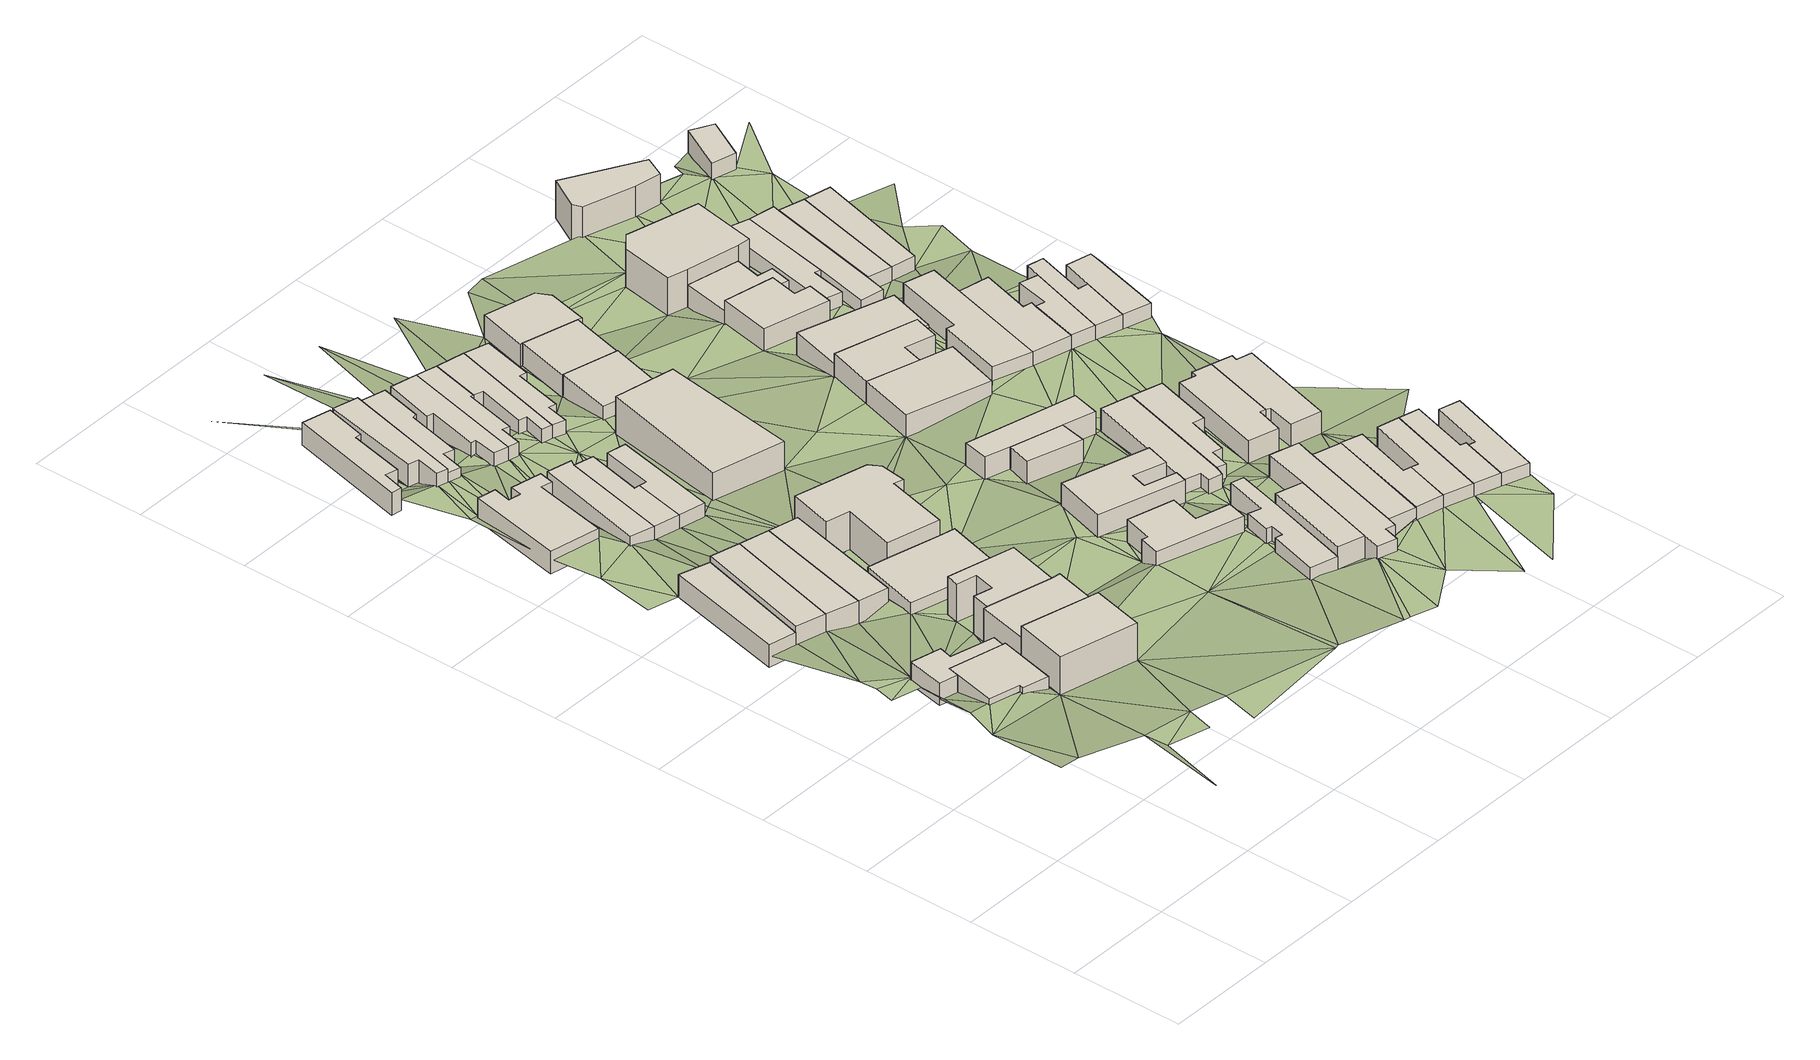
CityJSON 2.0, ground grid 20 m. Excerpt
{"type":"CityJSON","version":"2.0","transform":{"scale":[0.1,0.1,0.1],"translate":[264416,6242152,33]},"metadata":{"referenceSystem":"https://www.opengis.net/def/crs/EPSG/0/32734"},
"CityObjects":{
"building1":{"type":"Building","attributes":{"address":"31 Balfour Street Woodstock Cape Town","building":"house","building:levels":1,"building_height":4.1,"plus_code":"4FRW3F82+7H2","ground_height":43.3,"roof_height":47.4},"geometry":[{"type":"Solid","lod":"1","boundaries":[[[[0,1,2,3]],[[1,4,5,2]],[[4,6,7,5]],[[6,8,9,7]],[[8,10,11,9]],[[10,12,13,11]],[[12,14,15,13]],[[14,0,3,15]],[[3,2,5,7,9,11,13,15]],[[14,12,10,8,6,4,1,0]]]]}]},
"building2":{"type":"Building","attributes":{"building":"carport","building:levels":1,"building_height":4.1,"plus_code":"4FRW3F82+7HJ","ground_height":43.3,"roof_height":47.4},"geometry":[{"type":"Solid","lod":"1","boundaries":[[[[4,1,2,5]],[[1,0,3,2]],[[0,16,17,3]],[[16,18,19,17]],[[18,20,21,19]],[[20,22,23,21]],[[22,24,25,23]],[[24,4,5,25]],[[5,2,3,17,19,21,23,25]],[[24,22,20,18,16,0,1,4]]]]}]},
"building3":{"type":"Building","attributes":{"address":"65 Chamberlain Street Woodstock Cape Town","building":"house","building:levels":1,"building_height":4.1,"plus_code":"4FRW3F82+CG8","ground_height":40.07,"roof_height":44.17},"geometry":[{"type":"Solid","lod":"1","boundaries":[[[[26,27,28,29]],[[27,30,31,28]],[[30,32,33,31]],[[32,26,29,33]],[[29,28,31,33]],[[32,30,27,26]]]]}]},
"building4":{"type":"Building","attributes":{"address":"63 Chamberlain Street Woodstock Cape Town","building":"house","building:levels":1,"building_height":4.1,"plus_code":"4FRW3F82+CH6","ground_height":41.25,"roof_height":45.35},"geometry":[{"type":"Solid","lod":"1","boundaries":[[[[34,35,36,37]],[[35,38,39,36]],[[38,40,41,39]],[[40,34,37,41]],[[37,36,39,41]],[[40,38,35,34]]]]}]},
"building5":{"type":"Building","attributes":{"address":"Roodebloem Road Woodstock Cape Town","building":"retail","building:levels":2,"building_height":6.9,"plus_code":"4FRW3F82+6JJ","ground_height":45.38,"roof_height":52.28},"geometry":[{"type":"Solid","lod":"1","boundaries":[[[[42,43,44,45]],[[43,46,47,44]],[[46,48,49,47]],[[48,42,45,49]],[[45,44,47,49]],[[48,46,43,42]]]]}]},
"building6":{"type":"Building","attributes":{"address":"61 Chamberlain Street Woodstock Cape Town","building":"house","building:levels":1,"building_height":4.1,"plus_code":"4FRW3F82+CH4","ground_height":41.25,"roof_height":45.35},"geometry":[{"type":"Solid","lod":"1","boundaries":[[[[50,34,37,51]],[[34,40,41,37]],[[40,52,53,41]],[[52,50,51,53]],[[51,37,41,53]],[[52,40,34,50]]]]}]},
"building7":{"type":"Building","attributes":{"address":"Jamaica Me Crazy 74 Roodebloem Road Woodstock Cape Town","building":"restaurant","building:levels":2,"amenity":"restaurant","building_height":6.9,"plus_code":"4FRW3F82+7J7","ground_height":43.3,"roof_height":50.2},"geometry":[{"type":"Solid","lod":"1","boundaries":[[[[54,55,56,57]],[[55,58,59,56]],[[58,60,61,59]],[[60,62,63,61]],[[62,64,65,63]],[[64,54,57,65]],[[57,56,59,61,63,65]],[[64,62,60,58,55,54]]]]}]},
"building8":{"type":"Building","attributes":{"address":"72 Chamberlain Street Woodstock 7925 Cape Town","building":"house","building:levels":1,"building_height":4.1,"plus_code":"4FRW3F82+HG5","ground_height":37.42,"roof_height":41.52},"geometry":[{"type":"Solid","lod":"1","boundaries":[[[[66,67,68,69]],[[67,70,71,68]],[[70,72,73,71]],[[72,74,75,73]],[[74,76,77,75]],[[76,78,79,77]],[[78,80,81,79]],[[80,82,83,81]],[[82,84,85,83]],[[84,66,69,85]],[[69,68,71,73,75,77,79,81,83,85]],[[84,82,80,78,76,74,72,70,67,66]]]]}]},
"building9":{"type":"Building","attributes":{"address":"Roodebloem Road Woodstock Cape Town","building":"office","building:levels":2,"building_height":6.9,"plus_code":"4FRW3F82+8J5","ground_height":43.3,"roof_height":50.2},"geometry":[{"type":"Solid","lod":"1","boundaries":[[[[62,60,61,63]],[[60,86,87,61]],[[86,88,89,87]],[[88,90,91,89]],[[90,92,93,91]],[[92,94,95,93]],[[94,96,97,95]],[[96,62,63,97]],[[63,61,87,89,91,93,95,97]],[[96,94,92,90,88,86,60,62]]]]}]},
"building10":{"type":"Building","attributes":{"address":"59 Chamberlain Street Woodstock Cape Town","building":"house","building:levels":1,"building_height":4.1,"plus_code":"4FRW3F82+9HX","ground_height":41.25,"roof_height":45.35},"geometry":[{"type":"Solid","lod":"1","boundaries":[[[[50,52,53,51]],[[52,98,99,53]],[[98,100,101,99]],[[100,50,51,101]],[[51,53,99,101]],[[100,98,52,50]]]]}]},
"building11":{"type":"Building","attributes":{"address":"45 Salisbury Street Woodstock 7925 Cape Town","building":"house","building:levels":1,"building_height":4.1,"plus_code":"4FRW3F82+MG7","ground_height":36.2,"roof_height":40.3},"geometry":[{"type":"Solid","lod":"1","boundaries":[[[[102,103,104,105]],[[103,106,107,104]],[[106,108,109,107]],[[108,110,111,109]],[[110,112,113,111]],[[112,114,115,113]],[[114,116,117,115]],[[116,102,105,117]],[[105,104,107,109,111,113,115,117]],[[116,114,112,110,108,106,103,102]]]]}]},
"building12":{"type":"Building","attributes":{"address":"Victor's Pizza 70 Roodebloem Road Woodstock Cape Town","building":"restaurant","building:levels":1,"amenity":"restaurant","building_height":4.1,"plus_code":"4FRW3F82+9J4","ground_height":40.98,"roof_height":45.08},"geometry":[{"type":"Solid","lod":"1","boundaries":[[[[118,119,120,121]],[[119,122,123,120]],[[122,124,125,123]],[[124,126,127,125]],[[126,128,129,127]],[[128,118,121,129]],[[121,120,123,125,127,129]],[[128,126,124,122,119,118]]]]}]},
"building13":{"type":"Building","attributes":{"address":"70 Chamberlain Street Woodstock 7925 Cape Town","building":"house","building:levels":1,"building_height":4.1,"plus_code":"4FRW3F82+GHP","ground_height":37.42,"roof_height":41.52},"geometry":[{"type":"Solid","lod":"1","boundaries":[[[[130,131,132,133]],[[131,134,135,132]],[[134,136,137,135]],[[136,138,139,137]],[[138,130,133,139]],[[133,132,135,137,139]],[[138,136,134,131,130]]]]}]},
"building14":{"type":"Building","attributes":{"address":"68 Chamberlain Street Woodstock 7925 Cape Town","building":"house","building:levels":1,"building_height":4.1,"plus_code":"4FRW3F82+HH5","ground_height":37.42,"roof_height":41.52},"geometry":[{"type":"Solid","lod":"1","boundaries":[[[[130,140,141,133]],[[140,142,143,141]],[[142,144,145,143]],[[144,146,147,145]],[[146,131,132,147]],[[131,130,133,132]],[[133,141,143,145,147,132]],[[131,146,144,142,140,130]]]]}]},
"building15":{"type":"Building","attributes":{"address":"43 Salisbury Street Woodstock 7925 Cape Town","building":"house","building:levels":1,"building_height":4.1,"plus_code":"4FRW3F82+MHC","ground_height":36.2,"roof_height":40.3},"geometry":[{"type":"Solid","lod":"1","boundaries":[[[[148,149,150,151]],[[149,152,153,150]],[[152,154,155,153]],[[154,156,157,155]],[[156,158,159,157]],[[158,148,151,159]],[[151,150,153,155,157,159]],[[158,156,154,152,149,148]]]]}]},
"building16":{"type":"Building","attributes":{"address":"Powertool Repairs 66-68 Roodebloem Road Woodstock 7925 Cape Town","building":"retail","building:levels":2,"building_height":6.9,"plus_code":"4FRW3F82+9MR","ground_height":40.98,"roof_height":47.88},"geometry":[{"type":"Solid","lod":"1","boundaries":[[[[119,118,160,161]],[[118,162,163,160]],[[162,164,165,163]],[[164,166,167,165]],[[166,168,169,167]],[[168,170,171,169]],[[170,172,173,171]],[[172,174,175,173]],[[174,119,161,175]],[[161,160,163,165,167,169,171,173,175]],[[174,172,170,168,166,164,162,118,119]]]]}]},
"building17":{"type":"Building","attributes":{"address":"66 Chamberlain Street Woodstock 7925 Cape Town","building":"house","building:levels":1,"building_height":4.1,"plus_code":"4FRW3F82+GJ6","ground_height":37.42,"roof_height":41.52},"geometry":[{"type":"Solid","lod":"1","boundaries":[[[[140,176,177,141]],[[176,178,179,177]],[[178,180,181,179]],[[180,182,183,181]],[[182,142,143,183]],[[142,140,141,143]],[[141,177,179,181,183,143]],[[142,182,180,178,176,140]]]]}]},
"building18":{"type":"Building","attributes":{"address":"41A Salisbury Street Woodstock 7925 Cape Town","building":"house","building:levels":1,"building_height":4.1,"plus_code":"4FRW3F82+MH3","ground_height":35.45,"roof_height":39.55},"geometry":[{"type":"Solid","lod":"1","boundaries":[[[[184,185,186,187]],[[185,188,189,186]],[[188,190,191,189]],[[190,192,193,191]],[[192,194,195,193]],[[194,196,197,195]],[[196,198,199,197]],[[198,184,187,199]],[[187,186,189,191,193,195,197,199]],[[198,196,194,192,190,188,185,184]]]]}]},
"building19":{"type":"Building","attributes":{"address":"41 Salisbury Street Woodstock 7925 Cape Town","building":"house","building:levels":1,"building_height":4.1,"plus_code":"4FRW3F82+JHX","ground_height":35.45,"roof_height":39.55},"geometry":[{"type":"Solid","lod":"1","boundaries":[[[[200,201,202,203]],[[201,204,205,202]],[[204,206,207,205]],[[206,208,209,207]],[[208,210,211,209]],[[210,212,213,211]],[[212,214,215,213]],[[214,200,203,215]],[[203,202,205,207,209,211,213,215]],[[214,212,210,208,206,204,201,200]]]]}]},
"building20":{"type":"Building","attributes":{"address":"39 Salisbury Street Woodstock 7925 Cape Town","building":"house","building:levels":1,"building_height":4.1,"plus_code":"4FRW3F82+JJR","ground_height":35.45,"roof_height":39.55},"geometry":[{"type":"Solid","lod":"1","boundaries":[[[[216,200,203,217]],[[200,214,215,203]],[[214,218,219,215]],[[218,220,221,219]],[[220,222,223,221]],[[222,224,225,223]],[[224,226,227,225]],[[226,216,217,227]],[[217,203,215,219,221,223,225,227]],[[226,224,222,220,218,214,200,216]]]]}]},
"building21":{"type":"Building","attributes":{"address":"Roodebloem Mansions 58 Roodebloem Road Woodstock Cape Town","building":"apartments","building:levels":2,"building_height":6.9,"plus_code":"4FRW3F82+GMM","ground_height":37.13,"roof_height":44.03},"geometry":[{"type":"Solid","lod":"1","boundaries":[[[[228,229,230,231]],[[229,232,233,230]],[[232,234,235,233]],[[234,228,231,235]],[[231,230,233,235]],[[234,232,229,228]]]]}]},
"building22":{"type":"Building","attributes":{"address":"101 Roodebloem Road Woodstock Cape Town","building":"house","building:levels":1,"building:use":"office","building_height":4.1,"plus_code":"4FRW3F82+7Q6","ground_height":42.97,"roof_height":47.07},"geometry":[{"type":"Solid","lod":"1","boundaries":[[[[236,237,238,239]],[[237,240,241,238]],[[240,242,243,241]],[[242,244,245,243]],[[244,246,247,245]],[[246,248,249,247]],[[248,250,251,249]],[[250,236,239,251]],[[239,238,241,243,245,247,249,251]],[[250,248,246,244,242,240,237,236]]]]}]},
"building23":{"type":"Building","attributes":{"address":"39A Salisbury Street Woodstock 7925 Cape Town","building":"house","building:levels":1,"building_height":4.1,"plus_code":"4FRW3F82+JJW","ground_height":35.45,"roof_height":39.55},"geometry":[{"type":"Solid","lod":"1","boundaries":[[[[252,216,217,253]],[[216,226,227,217]],[[226,254,255,227]],[[254,256,257,255]],[[256,258,259,257]],[[258,260,261,259]],[[260,262,263,261]],[[262,252,253,263]],[[253,217,227,255,257,259,261,263]],[[262,260,258,256,254,226,216,252]]]]}]},
"building24":{"type":"Building","attributes":{"address":"37 Salisbury Street Woodstock 7925 Cape Town","building":"house","building:levels":1,"building_height":4.1,"plus_code":"4FRW3F82+JJQ","ground_height":35.45,"roof_height":39.55},"geometry":[{"type":"Solid","lod":"1","boundaries":[[[[252,262,263,253]],[[262,264,265,263]],[[264,266,267,265]],[[266,268,269,267]],[[268,270,271,269]],[[270,272,273,271]],[[272,274,275,273]],[[274,252,253,275]],[[253,263,265,267,269,271,273,275]],[[274,272,270,268,266,264,262,252]]]]}]},
"building25":{"type":"Building","attributes":{"address":"35 Balfour Street Woodstock 7925 Cape Town","building":"house","building:levels":1,"building_height":4.1,"plus_code":"4FRW3F82+6RC","ground_height":42.68,"roof_height":46.78},"geometry":[{"type":"Solid","lod":"1","boundaries":[[[[276,277,278,279]],[[277,280,281,278]],[[280,282,283,281]],[[282,284,285,283]],[[284,286,287,285]],[[286,288,289,287]],[[288,290,291,289]],[[290,292,293,291]],[[292,294,295,293]],[[294,296,297,295]],[[296,276,279,297]],[[279,278,281,283,285,287,289,291,293,295,297]],[[296,294,292,290,288,286,284,282,280,277,276]]]]}]},
"building26":{"type":"Building","attributes":{"address":"97 Roodebloem Road 7925 Cape Town","building":"yes","building:levels":1,"building_height":4.1,"plus_code":"4FRW3F82+8Q8","ground_height":42.68,"roof_height":46.78},"geometry":[{"type":"Solid","lod":"1","boundaries":[[[[298,299,300,301]],[[299,302,303,300]],[[302,304,305,303]],[[304,306,307,305]],[[306,308,309,307]],[[308,310,311,309]],[[310,312,313,311]],[[312,298,301,313]],[[301,300,303,305,307,309,311,313]],[[312,310,308,306,304,302,299,298]]]]}]},
"building27":{"type":"Building","attributes":{"address":"37 Balfour Street Woodstock 7925 Cape Town","building":"house","building:levels":1,"building_height":4.1,"plus_code":"4FRW3F82+6R3","ground_height":44.54,"roof_height":48.64},"geometry":[{"type":"Solid","lod":"1","boundaries":[[[[314,315,316,317]],[[315,318,319,316]],[[318,320,321,319]],[[320,314,317,321]],[[317,316,319,321]],[[320,318,315,314]]]]}]},
"building28":{"type":"Building","attributes":{"address":"Roodebloem Road Woodstock Cape Town","building":"house","building:levels":1,"building_height":4.1,"plus_code":"4FRW3F82+JM9","ground_height":35.45,"roof_height":39.55},"geometry":[{"type":"Solid","lod":"1","boundaries":[[[[322,323,324,325]],[[323,326,327,324]],[[326,328,329,327]],[[328,322,325,329]],[[325,324,327,329]],[[328,326,323,322]]]]}]},
"building29":{"type":"Building","attributes":{"building":"yes","building:levels":1,"building_height":4.1,"plus_code":"4FRW3F82+9QG","ground_height":40.83,"roof_height":44.93},"geometry":[{"type":"Solid","lod":"1","boundaries":[[[[330,331,332,333]],[[331,334,335,332]],[[334,336,337,335]],[[336,330,333,337]],[[333,332,335,337]],[[336,334,331,330]]]]}]},
"building30":{"type":"Building","attributes":{"address":"41 Balfour Street Woodstock 7925 Cape Town","building":"house","building:levels":1,"building_height":4.1,"plus_code":"4FRW3F82+6R5","ground_height":44.54,"roof_height":48.64},"geometry":[{"type":"Solid","lod":"1","boundaries":[[[[318,315,316,319]],[[315,338,339,316]],[[338,340,341,339]],[[340,342,343,341]],[[342,344,345,343]],[[344,346,347,345]],[[346,348,349,347]],[[348,350,351,349]],[[350,352,353,351]],[[352,318,319,353]],[[319,316,339,341,343,345,347,349,351,353]],[[352,350,348,346,344,342,340,338,315,318]]]]}]},
"building31":{"type":"Building","attributes":{"address":"Roodebloem Road Woodstock Cape Town","building":"house","building:levels":1,"building_height":4.1,"plus_code":"4FRW3F82+JPR","ground_height":35.25,"roof_height":39.35},"geometry":[{"type":"Solid","lod":"1","boundaries":[[[[354,355,356,357]],[[355,358,359,356]],[[358,360,361,359]],[[360,354,357,361]],[[357,356,359,361]],[[360,358,355,354]]]]}]},
"building32":{"type":"Building","attributes":{"building":"retail","building:levels":1,"building_height":4.1,"plus_code":"4FRW3F82+9QX","ground_height":40.83,"roof_height":44.93},"geometry":[{"type":"Solid","lod":"1","boundaries":[[[[331,330,333,332]],[[330,362,363,333]],[[362,364,365,363]],[[364,366,367,365]],[[366,368,369,367]],[[368,331,332,369]],[[332,333,363,365,367,369]],[[368,366,364,362,330,331]]]]}]},
"building33":{"type":"Building","attributes":{"address":"43 Balfour Street Woodstock 7925 Cape Town","building":"house","building:levels":1,"building_height":4.1,"plus_code":"4FRW3F82+6V3","ground_height":44.54,"roof_height":48.64},"geometry":[{"type":"Solid","lod":"1","boundaries":[[[[346,370,371,347]],[[370,372,373,371]],[[372,348,349,373]],[[348,346,347,349]],[[347,371,373,349]],[[348,372,370,346]]]]}]},
"building34":{"type":"Building","attributes":{"address":"S.E Supermarkets 52 Roodebloem Road Woodstock 7925 Cape Town","building":"retail","building:levels":1,"building_height":4.1,"plus_code":"4FRW3F82+MPF","ground_height":35.25,"roof_height":39.35},"geometry":[{"type":"Solid","lod":"1","boundaries":[[[[355,354,357,356]],[[354,374,375,357]],[[374,376,377,375]],[[376,378,379,377]],[[378,380,381,379]],[[380,382,383,381]],[[382,355,356,383]],[[356,357,375,377,379,381,383]],[[382,380,378,376,374,354,355]]]]}]},
"building35":{"type":"Building","attributes":{"address":"Chamberlain Street Woodstock 7925 Cape Town","building":"semidetached_house","building:levels":1,"building_height":4.1,"plus_code":"4FRW3F82+8RP","ground_height":40.83,"roof_height":44.93},"geometry":[{"type":"Solid","lod":"1","boundaries":[[[[384,385,386,387]],[[385,388,389,386]],[[388,390,391,389]],[[390,392,393,391]],[[392,394,395,393]],[[394,396,397,395]],[[396,384,387,397]],[[387,386,389,391,393,395,397]],[[396,394,392,390,388,385,384]]]]}]},
"building36":{"type":"Building","attributes":{"address":"45 Balfour Street Woodstock 7925 Cape Town","building":"house","building:levels":1,"building_height":4.1,"plus_code":"4FRW3F82+6V8","ground_height":44.58,"roof_height":48.68},"geometry":[{"type":"Solid","lod":"1","boundaries":[[[[398,399,400,401]],[[399,402,403,400]],[[402,404,405,403]],[[404,406,407,405]],[[406,408,409,407]],[[408,398,401,409]],[[401,400,403,405,407,409]],[[408,406,404,402,399,398]]]]}]},
"building37":{"type":"Building","attributes":{"address":"Roodebloem Road Woodstock Cape Town","building":"house","building:levels":1,"building:use":"office","building_height":4.1,"plus_code":"4FRW3F82+FR6","ground_height":38.92,"roof_height":43.02},"geometry":[{"type":"Solid","lod":"1","boundaries":[[[[410,411,412,413]],[[411,414,415,412]],[[414,416,417,415]],[[416,418,419,417]],[[418,410,413,419]],[[413,412,415,417,419]],[[418,416,414,411,410]]]]}]},
"building38":{"type":"Building","attributes":{"address":"Chamberlain Street Woodstock 7925 Cape Town","building":"semidetached_house","building:levels":1,"building_height":4.1,"plus_code":"4FRW3F82+8VV","ground_height":40.83,"roof_height":44.93},"geometry":[{"type":"Solid","lod":"1","boundaries":[[[[384,396,397,387]],[[396,420,421,397]],[[420,422,423,421]],[[422,424,425,423]],[[424,426,427,425]],[[426,428,429,427]],[[428,430,431,429]],[[430,384,387,431]],[[387,397,421,423,425,427,429,431]],[[430,428,426,424,422,420,396,384]]]]}]},
"building39":{"type":"Building","attributes":{"address":"47 Balfour Street Woodstock 7925 Cape Town","building":"house","building:levels":1,"building_height":4.1,"plus_code":"4FRW3F82+6W7","ground_height":44.58,"roof_height":48.68},"geometry":[{"type":"Solid","lod":"1","boundaries":[[[[399,432,433,400]],[[432,434,435,433]],[[434,436,437,435]],[[436,438,439,437]],[[438,402,403,439]],[[402,399,400,403]],[[400,433,435,437,439,403]],[[402,438,436,434,432,399]]]]}]},
"building40":{"type":"Building","attributes":{"address":"Roodebloem Road Woodstock Cape Town","building":"house","building:levels":1,"building:use":"commercial","building_height":4.1,"plus_code":"4FRW3F82+FRV","ground_height":38.92,"roof_height":43.02},"geometry":[{"type":"Solid","lod":"1","boundaries":[[[[440,410,413,441]],[[410,418,419,413]],[[418,442,443,419]],[[442,444,445,443]],[[444,446,447,445]],[[446,440,441,447]],[[441,413,419,443,445,447]],[[446,444,442,418,410,440]]]]}]},
"building41":{"type":"Building","attributes":{"address":"Chamberlain Street Woodstock 7925 Cape Town","building":"semidetached_house","building:levels":1,"building_height":4.1,"plus_code":"4FRW3F82+8VH","ground_height":42.68,"roof_height":46.78},"geometry":[{"type":"Solid","lod":"1","boundaries":[[[[448,449,450,451]],[[449,452,453,450]],[[452,454,455,453]],[[454,456,457,455]],[[456,458,459,457]],[[458,460,461,459]],[[460,462,463,461]],[[462,448,451,463]],[[451,450,453,455,457,459,461,463]],[[462,460,458,456,454,452,449,448]]]]}]},
"building42":{"type":"Building","attributes":{"address":"49 Balfour Street Woodstock 7925 Cape Town","building":"house","building:levels":1,"building_height":4.1,"plus_code":"4FRW3F82+6W4","ground_height":44.58,"roof_height":48.68},"geometry":[{"type":"Solid","lod":"1","boundaries":[[[[432,464,465,433]],[[464,466,467,465]],[[466,468,469,467]],[[468,470,471,469]],[[470,472,473,471]],[[472,434,435,473]],[[434,432,433,435]],[[433,465,467,469,471,473,435]],[[434,472,470,468,466,464,432]]]]}]},
"building43":{"type":"Building","attributes":{"address":"Scarpetta Roodebloem Road Woodstock Cape Town","building":"house","building:levels":1,"building:use":"retail","amenity":"restaurant","building_height":4.1,"plus_code":"4FRW3F82+GRG","ground_height":36.98,"roof_height":41.08},"geometry":[{"type":"Solid","lod":"1","boundaries":[[[[474,475,476,477]],[[475,478,479,476]],[[478,480,481,479]],[[480,482,483,481]],[[482,474,477,483]],[[477,476,479,481,483]],[[482,480,478,475,474]]]]}]},
"building44":{"type":"Building","attributes":{"address":"Roodebloem Road Woodstock Cape Town","building":"house","building:levels":1,"building:use":"commercial","building_height":4.1,"plus_code":"4FRW3F82+HRM","ground_height":36.98,"roof_height":41.08},"geometry":[{"type":"Solid","lod":"1","boundaries":[[[[484,485,486,487]],[[485,488,489,486]],[[488,490,491,489]],[[490,492,493,491]],[[492,494,495,493]],[[494,484,487,495]],[[487,486,489,491,493,495]],[[494,492,490,488,485,484]]]]}]},
"building45":{"type":"Building","attributes":{"address":"51 Balfour Street Woodstock 7925 Cape Town","building":"house","building:levels":1,"building_height":4.1,"plus_code":"4FRW3F82+5WH","ground_height":44.58,"roof_height":48.68},"geometry":[{"type":"Solid","lod":"1","boundaries":[[[[464,496,497,465]],[[496,498,499,497]],[[498,500,501,499]],[[500,502,503,501]],[[502,466,467,503]],[[466,464,465,467]],[[465,497,499,501,503,467]],[[466,502,500,498,496,464]]]]}]},
"building46":{"type":"Building","attributes":{"address":"Chamberlain Street Woodstock 7925 Cape Town","building":"semidetached_house","building:levels":1,"building_height":4.1,"plus_code":"4FRW3F82+8W7","ground_height":42.69,"roof_height":46.79},"geometry":[{"type":"Solid","lod":"1","boundaries":[[[[448,462,463,451]],[[462,504,505,463]],[[504,506,507,505]],[[506,508,509,507]],[[508,510,511,509]],[[510,512,513,511]],[[512,514,515,513]],[[514,448,451,515]],[[451,463,505,507,509,511,513,515]],[[514,512,510,508,506,504,462,448]]]]}]},
"building47":{"type":"Building","attributes":{"address":"81 Roodebloem Road Woodstock Cape Town","building":"house","building:levels":1,"building:use":"commercial","building_height":4.1,"plus_code":"4FRW3F82+JR7","ground_height":35.07,"roof_height":39.17},"geometry":[{"type":"Solid","lod":"1","boundaries":[[[[516,517,518,519]],[[517,520,521,518]],[[520,522,523,521]],[[522,524,525,523]],[[524,526,527,525]],[[526,528,529,527]],[[528,516,519,529]],[[519,518,521,523,525,527,529]],[[528,526,524,522,520,517,516]]]]}]},
"building48":{"type":"Building","attributes":{"address":"62 Chamberlain Street Woodstock Cape Town","building":"house","building:levels":1,"building_height":4.1,"plus_code":"4FRW3F82+FV6","ground_height":38.92,"roof_height":43.02},"geometry":[{"type":"Solid","lod":"1","boundaries":[[[[530,531,532,533]],[[531,534,535,532]],[[534,536,537,535]],[[536,538,539,537]],[[538,540,541,539]],[[540,542,543,541]],[[542,530,533,543]],[[533,532,535,537,539,541,543]],[[542,540,538,536,534,531,530]]]]}]},
"building49":{"type":"Building","attributes":{"address":"79 Roodebloem Road Woodstock 7925 Cape Town","building":"retail","building:levels":2,"building_height":6.9,"plus_code":"4FRW3F82+JRW","ground_height":35.07,"roof_height":41.97},"geometry":[{"type":"Solid","lod":"1","boundaries":[[[[517,516,544,545]],[[516,546,547,544]],[[546,548,549,547]],[[548,550,551,549]],[[550,552,553,551]],[[552,554,555,553]],[[554,517,545,555]],[[545,544,547,549,551,553,555]],[[554,552,550,548,546,516,517]]]]}]},
"building50":{"type":"Building","attributes":{"address":"60 Chamberlain Street Woodstock Cape Town","building":"house","building:levels":1,"building_height":4.1,"plus_code":"4FRW3F82+FV9","ground_height":38.92,"roof_height":43.02},"geometry":[{"type":"Solid","lod":"1","boundaries":[[[[556,557,558,559]],[[557,560,561,558]],[[560,562,563,561]],[[562,530,533,563]],[[530,542,543,533]],[[542,564,565,543]],[[564,556,559,565]],[[559,558,561,563,533,543,565]],[[564,542,530,562,560,557,556]]]]}]},
"building51":{"type":"Building","attributes":{"address":"35 Salisbury Street Woodstock Cape Town","building":"house","building:levels":1,"building_height":4.1,"plus_code":"4FRW3F82+JV7","ground_height":35.07,"roof_height":39.17},"geometry":[{"type":"Solid","lod":"1","boundaries":[[[[566,567,568,569]],[[567,570,571,568]],[[570,572,573,571]],[[572,574,575,573]],[[574,576,577,575]],[[576,566,569,577]],[[569,568,571,573,575,577]],[[576,574,572,570,567,566]]]]}]},
"building52":{"type":"Building","attributes":{"address":"58 Chamberlain Street Woodstock Cape Town","building":"house","building:levels":1,"building_height":4.1,"plus_code":"4FRW3F82+CWV","ground_height":38.97,"roof_height":43.07},"geometry":[{"type":"Solid","lod":"1","boundaries":[[[[578,579,580,581]],[[579,582,583,580]],[[582,584,585,583]],[[584,586,587,585]],[[586,588,589,587]],[[588,578,581,589]],[[581,580,583,585,587,589]],[[588,586,584,582,579,578]]]]}]},
"building53":{"type":"Building","attributes":{"address":"33 Salisbury Street Woodstock Cape Town","building":"house","building:levels":1,"building_height":4.1,"plus_code":"4FRW3F82+JV5","ground_height":35.07,"roof_height":39.17},"geometry":[{"type":"Solid","lod":"1","boundaries":[[[[567,566,569,568]],[[566,590,591,569]],[[590,592,593,591]],[[592,594,595,593]],[[594,596,597,595]],[[596,598,599,597]],[[598,567,568,599]],[[568,569,591,593,595,597,599]],[[598,596,594,592,590,566,567]]]]}]},
"building54":{"type":"Building","attributes":{"address":"56 Chamberlain Street Woodstock Cape Town","building":"house","building:levels":1,"building_height":4.1,"plus_code":"4FRW3F82+FW9","ground_height":38.97,"roof_height":43.07},"geometry":[{"type":"Solid","lod":"1","boundaries":[[[[600,601,602,603]],[[601,604,605,602]],[[604,606,607,605]],[[606,608,609,607]],[[608,578,581,609]],[[578,588,589,581]],[[588,600,603,589]],[[603,602,605,607,609,581,589]],[[588,578,608,606,604,601,600]]]]}]},
"building55":{"type":"Building","attributes":{"building":"yes","building:levels":2,"building_height":6.9,"plus_code":"4FRW3F82+PRH","ground_height":33.43,"roof_height":40.33},"geometry":[{"type":"Solid","lod":"1","boundaries":[[[[610,611,612,613]],[[611,614,615,612]],[[614,616,617,615]],[[616,618,619,617]],[[618,620,621,619]],[[620,622,623,621]],[[622,610,613,623]],[[613,612,615,617,619,621,623]],[[622,620,618,616,614,611,610]]]]}]},
"building56":{"type":"Building","attributes":{"address":"30 Salisbury Street Woodstock Cape Town","building":"house","building:levels":1,"building_height":4.1,"plus_code":"4FRW3F82+HWR","ground_height":35.18,"roof_height":39.28},"geometry":[{"type":"Solid","lod":"1","boundaries":[[[[624,625,626,627]],[[625,628,629,626]],[[628,630,631,629]],[[630,624,627,631]],[[627,626,629,631]],[[630,628,625,624]]]]}]},
"building57":{"type":"Building","attributes":{"address":"54 Chamberlain Street Woodstock Cape Town","building":"house","building:levels":1,"building_height":4.1,"plus_code":"4FRW3F82+CXJ","ground_height":38.97,"roof_height":43.07},"geometry":[{"type":"Solid","lod":"1","boundaries":[[[[632,633,634,635]],[[633,636,637,634]],[[636,638,639,637]],[[638,601,602,639]],[[601,600,603,602]],[[600,632,635,603]],[[635,634,637,639,602,603]],[[600,601,638,636,633,632]]]]}]},
"building58":{"type":"Building","attributes":{"address":"29 Salisbury Street Woodstock Cape Town","building":"house","building:levels":1,"building_height":4.1,"plus_code":"4FRW3F82+HWV","ground_height":35.18,"roof_height":39.28},"geometry":[{"type":"Solid","lod":"1","boundaries":[[[[630,628,629,631]],[[628,640,641,629]],[[640,642,643,641]],[[642,630,631,643]],[[631,629,641,643]],[[642,640,628,630]]]]}]},
"building59":{"type":"Building","attributes":{"building":"house","building:levels":1,"building_height":4.1,"plus_code":"4FRW3F82+PW5","ground_height":33.65,"roof_height":37.75},"geometry":[{"type":"Solid","lod":"1","boundaries":[[[[644,645,646,647]],[[645,648,649,646]],[[648,650,651,649]],[[650,644,647,651]],[[647,646,649,651]],[[650,648,645,644]]]]}]},
"terrain1":{"type":"TINRelief","geometry":[{"type":"CompositeSurface","lod":"1","boundaries":[[[652,653,654]],[[655,652,656]],[[652,654,46]],[[657,658,659]],[[656,660,655]],[[661,656,652]],[[46,654,657]],[[660,662,655]],[[663,664,665]],[[663,665,666]],[[665,664,662]],[[667,660,656]],[[652,46,661]],[[665,662,660]],[[668,657,659]],[[661,669,656]],[[670,671,666]],[[659,672,668]],[[46,657,668]],[[665,673,666]],[[674,661,46]],[[670,666,673]],[[674,46,43]],[[675,676,16]],[[677,665,675]],[[52,673,665]],[[43,678,674]],[[668,48,46]],[[679,27,680]],[[64,675,16]],[[678,16,0]],[[665,677,52]],[[681,48,668]],[[678,43,64]],[[96,675,64]],[[64,16,678]],[[675,96,90]],[[675,90,677]],[[680,27,682]],[[64,62,96]],[[683,684,680]],[[681,685,686]],[[27,687,682]],[[677,688,52]],[[680,682,683]],[[684,689,690]],[[90,88,677]],[[90,96,92]],[[92,96,94]],[[681,686,48]],[[677,691,688]],[[692,687,34]],[[692,682,687]],[[693,694,690]],[[693,690,689]],[[694,110,108]],[[695,677,88]],[[696,688,691]],[[694,693,110]],[[682,72,683]],[[697,698,699]],[[699,700,697]],[[689,698,701]],[[693,689,701]],[[692,34,702]],[[50,702,34]],[[42,48,703]],[[693,152,110]],[[100,688,696]],[[72,704,683]],[[705,691,706]],[[698,697,707]],[[696,691,705]],[[152,693,154]],[[86,695,88]],[[112,110,152]],[[58,86,60]],[[701,698,707]],[[682,136,72]],[[686,703,48]],[[708,705,706]],[[112,152,114]],[[696,705,708]],[[702,50,709]],[[710,50,100]],[[58,42,711]],[[712,707,697]],[[696,710,100]],[[710,709,50]],[[72,136,74]],[[712,697,74]],[[152,149,114]],[[707,713,714]],[[715,703,686]],[[713,707,712]],[[74,136,716]],[[114,149,116]],[[703,711,42]],[[717,709,710]],[[86,58,718]],[[116,149,719]],[[712,74,716]],[[146,720,721]],[[713,712,722]],[[717,710,723]],[[724,136,134]],[[718,695,86]],[[134,131,146]],[[721,725,180]],[[716,136,724]],[[712,726,722]],[[722,204,713]],[[721,180,146]],[[58,711,250]],[[709,717,178]],[[204,194,713]],[[695,718,128]],[[727,128,164]],[[250,718,58]],[[703,715,728]],[[723,178,717]],[[729,134,146]],[[204,722,206]],[[729,724,134]],[[728,715,730]],[[164,162,727]],[[196,194,204]],[[731,723,710]],[[146,180,729]],[[732,733,724]],[[196,204,201]],[[729,180,178]],[[731,710,168]],[[732,724,734]],[[734,724,729]],[[198,196,201]],[[723,735,178]],[[198,736,148]],[[737,732,734]],[[734,729,738]],[[128,739,164]],[[734,740,737]],[[224,732,737]],[[711,703,741]],[[718,742,128]],[[250,248,246]],[[743,744,730]],[[745,738,729]],[[735,729,178]],[[250,746,718]],[[198,201,736]],[[728,747,703]],[[246,746,250]],[[224,737,226]],[[166,164,739]],[[745,729,735]],[[748,744,743]],[[737,254,226]],[[730,744,728]],[[703,747,749]],[[718,746,742]],[[128,742,750]],[[750,739,128]],[[703,749,741]],[[745,751,752]],[[246,244,746]],[[735,753,745]],[[751,745,753]],[[200,754,201]],[[166,755,168]],[[314,728,744]],[[744,748,756]],[[731,168,755]],[[754,200,216]],[[747,757,749]],[[744,315,314]],[[755,166,739]],[[751,753,323]],[[749,757,758]],[[272,270,751]],[[746,244,304]],[[753,735,234]],[[759,244,760]],[[751,323,272]],[[741,749,761]],[[744,756,762]],[[750,742,763]],[[764,739,750]],[[759,741,761]],[[234,731,765]],[[761,766,759]],[[759,304,244]],[[755,765,731]],[[234,767,753]],[[763,768,750]],[[739,764,755]],[[769,762,770]],[[742,336,763]],[[272,323,382]],[[310,308,306]],[[771,762,756]],[[282,759,766]],[[252,772,216]],[[272,382,274]],[[282,304,759]],[[771,770,762]],[[382,323,355]],[[312,310,306]],[[756,773,774]],[[336,742,298]],[[304,775,306]],[[252,274,380]],[[771,346,770]],[[304,282,776]],[[775,304,776]],[[306,775,312]],[[777,767,234]],[[280,320,318]],[[756,774,771]],[[382,380,274]],[[312,775,298]],[[778,775,776]],[[779,776,282]],[[772,252,380]],[[282,280,779]],[[755,780,765]],[[234,765,440]],[[781,767,777]],[[352,280,318]],[[764,782,755]],[[280,352,779]],[[440,777,234]],[[773,783,774]],[[784,779,785]],[[775,385,298]],[[440,765,780]],[[785,779,352]],[[362,336,298]],[[330,336,362]],[[354,781,374]],[[785,352,456]],[[764,364,786]],[[764,786,782]],[[785,787,788]],[[385,362,298]],[[456,787,785]],[[456,352,350]],[[781,777,484]],[[783,789,790]],[[777,440,485]],[[350,348,408]],[[791,380,378]],[[554,374,781]],[[456,792,787]],[[362,385,364]],[[350,458,456]],[[406,404,402]],[[787,792,793]],[[484,777,485]],[[506,350,408]],[[384,364,385]],[[790,794,783]],[[506,458,350]],[[402,438,436]],[[482,485,440]],[[554,781,484]],[[454,792,456]],[[436,406,402]],[[552,376,374]],[[795,791,378]],[[790,796,794]],[[408,406,508]],[[504,458,506]],[[508,506,408]],[[786,797,782]],[[798,416,782]],[[460,458,462]],[[458,504,462]],[[442,418,444]],[[376,550,378]],[[552,374,554]],[[798,782,797]],[[418,416,444]],[[406,436,508]],[[799,786,364]],[[454,430,792]],[[488,485,482]],[[799,364,384]],[[416,798,538]],[[795,378,550]],[[466,502,468]],[[436,434,508]],[[484,517,554]],[[454,449,430]],[[444,416,538]],[[449,454,452]],[[550,376,552]],[[470,468,500]],[[786,799,797]],[[430,799,384]],[[502,500,468]],[[538,446,444]],[[430,449,448]],[[470,500,472]],[[800,488,482]],[[538,801,446]],[[536,801,538]],[[802,508,434]],[[492,803,494]],[[804,490,488]],[[803,492,490]],[[805,795,550]],[[801,536,534]],[[806,510,508]],[[807,799,430]],[[808,804,488]],[[809,430,448]],[[804,810,490]],[[508,802,806]],[[811,488,800]],[[494,803,810]],[[808,488,811]],[[803,490,810]],[[800,801,534]],[[510,514,512]],[[812,810,804]],[[809,807,430]],[[809,448,514]],[[812,813,814]],[[815,811,800]],[[808,811,816]],[[534,815,800]],[[805,550,817]],[[809,514,510]],[[813,812,818]],[[812,804,570]],[[808,816,819]],[[815,534,820]],[[548,817,550]],[[821,584,582]],[[812,570,818]],[[822,821,579]],[[823,820,530]],[[809,824,807]],[[582,579,821]],[[825,826,815]],[[822,579,823]],[[820,825,815]],[[805,817,827]],[[818,570,548]],[[824,809,828]],[[817,548,827]],[[579,608,823]],[[820,829,825]],[[570,567,548]],[[579,578,608]],[[830,820,823]],[[608,831,823]],[[827,548,832]],[[604,601,638]],[[830,829,820]],[[638,606,604]],[[606,831,608]],[[823,831,830]],[[548,567,833]],[[548,833,832]],[[624,630,834]],[[834,833,567]],[[835,829,830]],[[836,832,837]],[[838,642,829]],[[835,838,829]],[[837,839,836]],[[832,833,837]],[[840,834,630]],[[834,840,833]],[[642,840,630]],[[837,833,841]],[[642,838,842]],[[833,840,843]],[[833,644,841]],[[844,843,840]]]}]}
},
"vertices":[
[220,488,103],[123,510,103],[123,510,144],[220,488,144],[118,490,103],[118,490,144],[101,415,103],[101,415,144],[156,402,103],[156,402,144],[155,395,103],[155,395,144],[201,384,103],[201,384,144],[225,487,103],[225,487,144],
[225,509,103],[225,509,144],[147,528,103],[147,528,144],[153,552,103],[153,552,144],[99,564,103],[99,564,144],[85,497,103],[85,497,144],
[135,981,71],[81,997,71],[81,997,112],[135,981,112],[31,780,71],[31,780,112],[80,770,71],[80,770,112],
[187,968,82],[135,981,82],[135,981,123],[187,968,123],[80,770,82],[80,770,123],[133,757,82],[133,757,123],
[359,420,124],[221,453,124],[221,453,193],[359,420,193],[198,359,124],[198,359,193],[337,326,124],[337,326,193],
[240,956,82],[240,956,123],[189,740,82],[189,740,123],
[221,453,103],[359,420,103],[359,420,172],[221,453,172],[381,512,103],[381,512,172],[365,514,103],[365,514,172],[248,542,103],[248,542,172],[242,543,103],[242,543,172],
[33,1203,44],[123,1186,44],[123,1186,85],[33,1203,85],[149,1318,44],[149,1318,85],[169,1314,44],[169,1314,85],[174,1340,44],[174,1340,85],[119,1351,44],[119,1351,85],[115,1330,44],[115,1330,85],[93,1334,44],[93,1334,85],[100,1366,44],[100,1366,85],[67,1372,44],[67,1372,85],
[388,607,103],[388,607,172],[269,635,103],[269,635,172],[263,612,103],[263,612,172],[298,604,103],[298,604,172],[289,566,103],[289,566,172],[256,574,103],[256,574,172],
[242,727,82],[242,727,123],[293,944,82],[293,944,123],
[59,1704,32],[8,1489,32],[8,1489,73],[59,1704,73],[27,1486,32],[27,1486,73],[37,1525,32],[37,1525,73],[59,1520,32],[59,1520,73],[81,1619,32],[81,1619,73],[92,1618,32],[92,1618,73],[110,1692,32],[110,1692,73],
[395,755,80],[301,778,80],[301,778,121],[395,755,121],[266,786,80],[266,786,121],[237,679,80],[237,679,121],[393,640,80],[393,640,121],[422,749,80],[422,749,121],
[180,1126,44],[222,1316,44],[222,1316,85],[180,1126,85],[228,1326,44],[228,1326,85],[184,1336,44],[184,1336,85],[138,1137,44],[138,1137,85],
[226,1116,44],[226,1116,85],[245,1209,44],[245,1209,85],[235,1210,44],[235,1210,85],[257,1308,44],[257,1308,85],
[160,1681,32],[116,1692,32],[116,1692,73],[160,1681,73],[79,1516,32],[79,1516,73],[97,1511,32],[97,1511,73],[89,1469,32],[89,1469,73],[108,1464,32],[108,1464,73],
[395,755,149],[301,778,149],[422,866,80],[422,866,149],[439,861,80],[439,861,149],[445,908,80],[445,908,149],[433,927,80],[433,927,149],[304,959,80],[304,959,149],[284,881,80],[284,881,149],[326,871,80],[326,871,149],
[273,1106,44],[273,1106,85],[311,1291,44],[311,1291,85],[277,1298,44],[277,1298,85],[258,1207,44],[258,1207,85],
[160,1681,25],[108,1464,25],[108,1464,65],[160,1681,65],[131,1458,25],[131,1458,65],[141,1500,25],[141,1500,65],[160,1495,25],[160,1495,65],[183,1593,25],[183,1593,65],[191,1594,25],[191,1594,65],[209,1669,25],[209,1669,65],
[268,1658,25],[221,1668,25],[221,1668,65],[268,1658,65],[197,1579,25],[197,1579,65],[209,1576,25],[209,1576,65],[189,1486,25],[189,1486,65],[198,1485,25],[198,1485,65],[190,1444,25],[190,1444,65],[216,1437,25],[216,1437,65],
[304,1649,25],[304,1649,65],[235,1433,25],[235,1433,65],[244,1472,25],[244,1472,65],[257,1469,25],[257,1469,65],[278,1561,25],[278,1561,65],[283,1560,25],[283,1560,65],
[368,1357,41],[312,1123,41],[312,1123,110],[368,1357,110],[441,1093,41],[441,1093,110],[475,1336,41],[475,1336,110],
[547,465,100],[700,423,100],[700,423,141],[547,465,141],[709,458,100],[709,458,141],[649,474,100],[649,474,141],[664,528,100],[664,528,141],[582,550,100],[582,550,141],[568,499,100],[568,499,141],[557,501,100],[557,501,141],
[355,1639,25],[355,1639,65],[299,1555,25],[299,1555,65],[277,1468,25],[277,1468,65],[291,1464,25],[291,1464,65],[281,1427,25],[281,1427,65],[300,1423,25],[300,1423,65],
[322,1415,25],[322,1415,65],[331,1455,25],[331,1455,65],[344,1452,25],[344,1452,65],[364,1539,25],[364,1539,65],[377,1536,25],[377,1536,65],[398,1627,25],[398,1627,65],
[713,253,97],[757,410,97],[757,410,138],[713,253,138],[777,488,97],[777,488,138],[754,494,97],[754,494,138],[734,418,97],[734,418,138],[711,425,97],[711,425,138],[698,379,97],[698,379,138],[709,377,97],[709,377,138],[703,352,97],[703,352,138],[690,355,97],[690,355,138],[665,266,97],[665,266,138],
[745,643,97],[593,686,97],[593,686,138],[745,643,138],[566,593,97],[566,593,138],[716,550,97],[716,550,138],[723,572,97],[723,572,138],[667,588,97],[667,588,138],[675,617,97],[675,617,138],[733,600,97],[733,600,138],
[713,253,115],[760,240,115],[760,240,156],[713,253,156],[804,397,115],[804,397,156],[757,410,115],[757,410,156],
[506,1468,25],[408,1492,25],[408,1492,65],[506,1468,65],[384,1394,25],[384,1394,65],[481,1370,25],[481,1370,65],
[727,795,78],[635,819,78],[635,819,119],[727,795,119],[622,777,78],[622,777,119],[718,748,78],[718,748,119],
[751,209,115],[751,209,156],[785,199,115],[785,199,156],[793,227,115],[793,227,156],[810,223,115],[810,223,156],[815,240,115],[815,240,156],[867,431,115],[867,431,156],[877,465,115],[877,465,156],[826,479,115],[826,479,156],
[530,1565,22],[432,1590,22],[432,1590,63],[530,1565,63],[408,1492,22],[408,1492,63],[506,1468,22],[506,1468,63],
[784,779,78],[784,779,119],[796,828,78],[796,828,119],[600,876,78],[600,876,119],[591,832,78],[591,832,119],
[863,227,115],[863,227,156],[917,417,115],[917,417,156],
[537,1562,22],[537,1562,63],[553,1633,22],[553,1633,63],[541,1657,22],[541,1657,63],[450,1679,22],[450,1679,63],[427,1589,22],[427,1589,63],
[848,764,78],[795,778,78],[795,778,119],[848,764,119],[735,568,78],[735,568,119],[764,560,78],[764,560,119],[759,540,78],[759,540,119],[783,534,78],[783,534,119],[790,551,78],[790,551,119],
[863,227,116],[912,216,116],[912,216,157],[863,227,157],[936,298,116],[936,298,157],[922,301,116],[922,301,157],[953,406,116],[953,406,157],[917,417,116],[917,417,157],
[645,1105,59],[617,1006,59],[617,1006,100],[645,1105,100],[765,963,59],[765,963,100],[794,1063,59],[794,1063,100],[737,1079,59],[737,1079,100],
[807,546,78],[807,546,119],[816,580,78],[816,580,119],[833,576,78],[833,576,119],[854,650,78],[854,650,119],[874,645,78],[874,645,119],[902,749,78],[902,749,119],
[963,200,116],[963,200,157],[1019,391,116],[1019,391,157],[981,400,116],[981,400,157],[948,294,116],[948,294,157],
[668,1186,59],[668,1186,100],[747,1116,59],[747,1116,100],[800,1101,59],[800,1101,100],[813,1147,59],[813,1147,100],
[965,707,97],[931,716,97],[931,716,138],[965,707,138],[928,706,97],[928,706,138],[899,714,97],[899,714,138],[851,541,97],[851,541,138],[905,527,97],[905,527,138],[919,574,97],[919,574,138],[929,572,97],[929,572,138],
[1009,185,116],[1009,185,157],[1033,268,116],[1033,268,157],[1035,274,116],[1035,274,157],[1025,277,116],[1025,277,157],[1055,382,116],[1055,382,157],
[668,1186,40],[813,1147,40],[813,1147,81],[668,1186,81],[833,1141,40],[833,1141,81],[858,1229,40],[858,1229,81],[693,1279,40],[693,1279,81],
[687,1413,40],[669,1323,40],[669,1323,81],[687,1413,81],[786,1293,40],[786,1293,81],[796,1339,40],[796,1339,81],[767,1345,40],[767,1345,81],[777,1395,40],[777,1395,81],
[1056,169,116],[1056,169,157],[1110,349,116],[1110,349,157],[1073,359,116],[1073,359,157],[1045,265,116],[1045,265,157],
[936,568,97],[936,568,138],[924,520,97],[924,520,138],[978,506,97],[978,506,138],[1025,679,97],[1025,679,138],[998,686,97],[998,686,138],[1001,697,97],[1001,697,138],
[796,1478,21],[702,1497,21],[702,1497,62],[796,1478,62],[687,1413,21],[687,1413,62],[777,1395,21],[777,1395,62],[806,1389,21],[806,1389,62],[814,1427,21],[814,1427,62],[786,1432,21],[786,1432,62],
[908,1145,59],[924,1207,59],[924,1207,100],[908,1145,100],[870,1221,59],[870,1221,100],[837,1096,59],[837,1096,100],[823,1099,59],[823,1099,100],[792,985,59],[792,985,100],[860,963,59],[860,963,100],
[796,1478,90],[702,1497,90],[820,1476,21],[820,1476,90],[840,1591,21],[840,1591,90],[711,1623,21],[711,1623,90],[683,1600,21],[683,1600,90],[667,1506,21],[667,1506,90],
[950,1033,59],[954,1044,59],[954,1044,100],[950,1033,100],[938,1047,59],[938,1047,100],[962,1134,59],[962,1134,100],[928,946,59],[928,946,100],
[857,1369,21],[888,1533,21],[888,1533,62],[857,1369,62],[843,1547,21],[843,1547,62],[800,1320,21],[800,1320,62],[835,1310,21],[835,1310,62],[846,1372,21],[846,1372,62],
[1012,1080,60],[979,1089,60],[979,1089,101],[1012,1080,101],[966,1029,60],[966,1029,101],[950,1033,60],[950,1033,101],[928,946,60],[928,946,101],[969,934,60],[969,934,101],
[836,1274,21],[836,1274,62],[879,1267,21],[879,1267,62],[887,1303,21],[887,1303,62],[932,1513,21],[932,1513,62],[935,1525,21],[935,1525,62],
[1016,920,60],[1042,1009,60],[1042,1009,101],[1016,920,101],[1024,1012,60],[1024,1012,101],[1049,1101,60],[1049,1101,101],[1020,1107,60],[1020,1107,101],
[896,1733,4],[797,1788,4],[797,1788,73],[896,1733,73],[767,1805,4],[767,1805,73],[736,1748,4],[736,1748,73],[742,1732,4],[742,1732,73],[831,1705,4],[831,1705,73],[879,1697,4],[879,1697,73],
[932,1513,22],[887,1303,22],[887,1303,63],[932,1513,63],[929,1293,22],[929,1293,63],[977,1501,22],[977,1501,63],
[1065,906,60],[1098,1033,60],[1098,1033,101],[1065,906,101],[1103,1054,60],[1103,1054,101],[1058,1064,60],[1058,1064,101],
[972,1284,22],[972,1284,63],[1025,1491,22],[1025,1491,63],
[1016,1757,7],[974,1677,7],[974,1677,48],[1016,1757,48],[1017,1666,7],[1017,1666,48],[1054,1737,7],[1054,1737,48],
[43,360,137],[23,211,158],[57,207,158],[64,420,137],[101,415,137],[177,179,145],[135,6,158],[180,137,145],[85,497,115],[155,395,137],[90,537,115],[45,585,115],[37,549,115],[99,564,115],[43,615,115],[118,490,115],[267,166,145],[156,402,137],[80,770,93],[31,780,93],[255,118,145],[133,757,93],[201,384,124],[153,552,115],[147,528,115],[237,679,103],[225,487,124],[27,1010,71],[43,1115,71],[331,150,145],[138,1137,71],[123,1186,71],[33,1203,71],[315,83,145],[534,108,139],[135,981,93],[242,727,103],[67,1372,52],[54,1375,52],[266,786,82],[180,1126,63],[89,1469,52],[27,1486,52],[393,640,103],[284,881,82],[119,1351,52],[100,1366,52],[93,1334,52],[115,1330,52],[108,1464,52],[226,1116,63],[542,360,119],[149,1318,52],[292,865,82],[301,778,82],[131,1458,52],[326,871,82],[273,1106,63],[304,959,82],[547,465,119],[190,1444,44],[160,1495,32],[141,1500,32],[542,110,139],[216,1437,44],[292,1115,63],[542,615,100],[43,1865,9],[235,1210,63],[245,1209,63],[189,1486,44],[312,1123,63],[235,1433,44],[258,1207,63],[198,1485,44],[395,755,82],[665,266,119],[292,1365,44],[653,75,139],[441,1093,60],[257,1469,44],[244,1472,44],[281,1427,44],[368,1357,44],[185,1882,7],[277,1468,44],[300,1423,44],[542,865,80],[291,1464,44],[700,423,115],[593,686,100],[664,73,139],[751,209,137],[322,1415,44],[566,593,100],[690,355,115],[712,60,137],[698,379,115],[591,832,80],[344,1452,44],[331,1455,44],[384,1394,44],[292,1865,7],[617,1006,60],[791,110,137],[703,352,115],[709,377,115],[709,458,115],[649,474,119],[711,425,115],[785,199,137],[622,777,80],[600,876,80],[542,1115,60],[734,418,115],[481,1370,41],[635,819,80],[793,227,137],[810,223,137],[863,227,137],[420,1827,5],[863,18,137],[912,216,137],[735,568,97],[759,540,97],[542,1365,41],[764,560,97],[783,534,97],[645,1105,60],[506,1468,41],[765,963,78],[963,200,137],[790,551,97],[807,546,97],[791,865,78],[833,576,97],[816,580,97],[912,5,137],[1040,110,137],[540,1784,5],[874,645,97],[854,650,97],[1009,185,137],[579,1790,5],[1056,169,137],[860,963,78],[792,985,78],[928,946,78],[858,1229,59],[833,1141,59],[1126,461,116],[791,1365,40],[800,1320,40],[742,1732,21],[1040,615,97],[969,934,78],[835,1310,40],[1040,865,78],[806,1389,40],[836,1274,40],[814,1427,40],[796,1478,40],[786,1432,40],[879,1267,40],[857,1369,40],[791,1615,21],[820,1476,40],[846,1372,40],[924,1207,60],[954,1044,60],[938,1047,60],[962,1134,60],[1016,920,78],[929,1293,40],[887,1303,40],[831,1705,21],[1065,906,78],[972,1284,40],[1061,1249,40],[1040,1115,60],[879,1697,21],[974,1677,22],[935,1525,22],[1081,1322,40],[896,1733,21],[954,1715,22],[1040,1365,40],[900,1742,4],[1040,1615,22],[976,1750,7],[1116,1444,40],[1017,1666,22],[1116,1723,22]
]}
